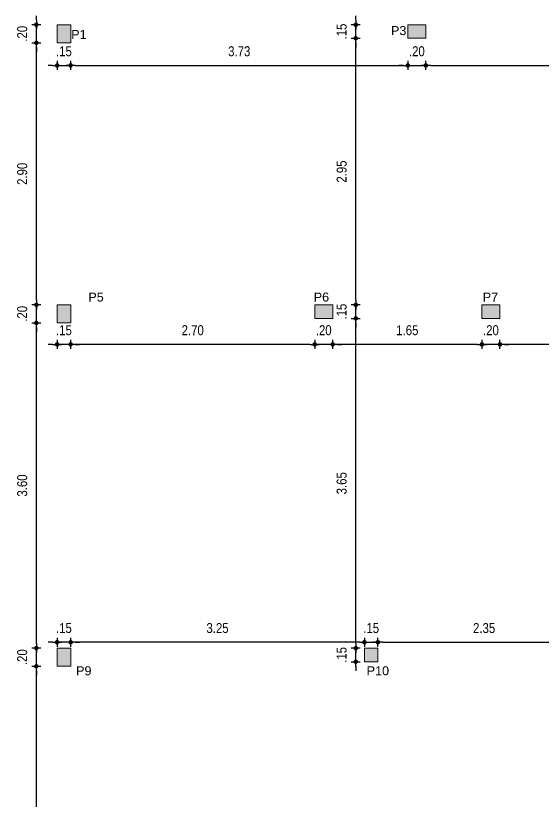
# Model space of a CAD drawing. Header units: millimetres. Extents: x 3212 to 6878, y 1640 to 3386.
# Drawn here: x 3328.33 to 3334.17, y 1710.31 to 1719 of the extents above; entities that cross this region are included whole.
import ezdxf

# ---------------------------------------------------------------- set-up
doc = ezdxf.new("R2010")
doc.units = ezdxf.units.MM
doc.header["$LTSCALE"] = 0.8
doc.layers.add('COTA', color=2, linetype='Continuous')
doc.layers.add('COTAS', color=53, linetype='Continuous', lineweight=9)
doc.layers.add('pilares', color=1, linetype='Continuous', lineweight=9)
doc.styles.add('CARIMBO_DADOS', font='arial.ttf', dxfattribs={"height": 0.1})
doc.styles.add('F2', font='ARIALN.TTF')
doc.dimstyles.new('ARQUITETURA', dxfattribs={"dimtxt": 0.11, "dimasz": 0.05, "dimexe": 0.1, "dimexo": 0, "dimgap": 0.1, "dimtad": 1, "dimzin": 5, "dimdsep": 46, "dimtxsty": 'F2', "dimblk": 'COTA', "dimcen": 0, "dimse1": 1, "dimse2": 1, "dimadec": 0, "dimazin": 0, "dimtfac": 2, "dimtix": 1, "dimtmove": 2, "dimatfit": 3, "dimldrblk": 'COTA', "dimfxl": 0, "dimtolj": 1, "dimtzin": 5, "dimarcsym": 0})

# ---------------------------------------------------------------- blocks, each defined once
blk = doc.blocks.new('COTA')
at = {"layer": 'COTA'}
for p, q in [((-1, 0), (1, 0)), ((0, 1), (0, -1))]:
    blk.add_line(p, q, dxfattribs=at)
at = {"layer": 'COTA', "const_width": 0.5}
blk.add_lwpolyline([(-0.25, 0, 1), (0.25, 0, 1)], format="xyb", close=True, dxfattribs=at)
blk = doc.blocks.new('*D705')
at = {"layer": 'COTAS', "color": 0, "lineweight": -2, "transparency": 16777216}
blk.add_line((3328.9923, 1718.4543), (3332.6226, 1718.4543), dxfattribs=at)
at = {"layer": 'Defpoints', "color": 0, "transparency": 16777216}
for p in [(3328.9423, 1718.6043), (3332.6726, 1718.6043), (3332.6726, 1718.4543)]:
    blk.add_point(p, dxfattribs=at)
at = {"layer": 'COTAS', "color": 0, "lineweight": -2, "transparency": 16777216, "xscale": 0.05, "yscale": 0.05, "zscale": 0.05, "rotation": 180}
blk.add_blockref('COTA', (3328.9423, 1718.4543), dxfattribs=at)
at = {"layer": 'COTAS', "color": 0, "lineweight": -2, "transparency": 16777216, "xscale": 0.05, "yscale": 0.05, "zscale": 0.05}
blk.add_blockref('COTA', (3332.6726, 1718.4543), dxfattribs=at)
at = {"layer": 'COTAS', "color": 0, "transparency": 16777216, "insert": (3330.8075, 1718.6104), "char_height": 0.11, "attachment_point": 5, "style": 'F2'}
blk.add_mtext('\\A1;3.73', dxfattribs=at)
blk = doc.blocks.new('*D706')
at = {"layer": 'COTAS', "color": 0, "lineweight": -2, "transparency": 16777216}
for p, q in [((3332.6226, 1718.4543), (3332.5726, 1718.4543)), ((3332.6726, 1718.4543), (3332.8726, 1718.4543)), ((3332.9226, 1718.4543), (3332.9726, 1718.4543))]:
    blk.add_line(p, q, dxfattribs=at)
at = {"layer": 'Defpoints', "color": 0, "transparency": 16777216}
for p in [(3332.6726, 1718.6043), (3332.8726, 1718.4543), (3332.8726, 1718.4543)]:
    blk.add_point(p, dxfattribs=at)
at = {"layer": 'COTAS', "color": 0, "lineweight": -2, "transparency": 16777216, "xscale": 0.05, "yscale": 0.05, "zscale": 0.05}
blk.add_blockref('COTA', (3332.6726, 1718.4543), dxfattribs=at)
at = {"layer": 'COTAS', "color": 0, "lineweight": -2, "transparency": 16777216, "xscale": 0.05, "yscale": 0.05, "zscale": 0.05, "rotation": 180}
blk.add_blockref('COTA', (3332.8726, 1718.4543), dxfattribs=at)
at = {"layer": 'COTAS', "color": 0, "transparency": 16777216, "insert": (3332.7726, 1718.6104), "char_height": 0.11, "attachment_point": 5, "style": 'F2'}
blk.add_mtext('\\A1;.20', dxfattribs=at)
blk = doc.blocks.new('*D707')
at = {"layer": 'COTAS', "color": 0, "lineweight": -2, "transparency": 16777216}
blk.add_line((3332.9226, 1718.4543), (3336.2923, 1718.4543), dxfattribs=at)
at = {"layer": 'Defpoints', "color": 0, "transparency": 16777216}
for p in [(3332.8726, 1718.4543), (3336.3423, 1718.4543), (3336.3423, 1718.4543)]:
    blk.add_point(p, dxfattribs=at)
at = {"layer": 'COTAS', "color": 0, "lineweight": -2, "transparency": 16777216, "xscale": 0.05, "yscale": 0.05, "zscale": 0.05, "rotation": 180}
blk.add_blockref('COTA', (3332.8726, 1718.4543), dxfattribs=at)
at = {"layer": 'COTAS', "color": 0, "lineweight": -2, "transparency": 16777216, "xscale": 0.05, "yscale": 0.05, "zscale": 0.05}
blk.add_blockref('COTA', (3336.3423, 1718.4543), dxfattribs=at)
at = {"layer": 'COTAS', "color": 0, "transparency": 16777216, "insert": (3334.6075, 1718.6104), "char_height": 0.11, "attachment_point": 5, "style": 'F2'}
blk.add_mtext('\\A1;3.47', dxfattribs=at)
blk = doc.blocks.new('*D770')
at = {"layer": 'COTAS', "color": 0, "lineweight": -2, "transparency": 16777216}
blk.add_line((3328.5625, 1708.4544), (3328.5625, 1711.7544), dxfattribs=at)
at = {"layer": 'Defpoints', "color": 0, "transparency": 16777216}
for p in [(3328.5625, 1711.8044), (3328.7923, 1711.8044), (3328.7923, 1708.4044)]:
    blk.add_point(p, dxfattribs=at)
at = {"layer": 'COTAS', "color": 0, "lineweight": -2, "transparency": 16777216, "xscale": 0.05, "yscale": 0.05, "zscale": 0.05}
for p, rotation in [((3328.5625, 1711.8044), 90), ((3328.5625, 1708.4044), 270)]:
    blk.add_blockref('COTA', p, dxfattribs=dict(at, rotation=rotation))
at = {"layer": 'COTAS', "color": 0, "transparency": 16777216, "insert": (3328.4063, 1710.1044), "char_height": 0.11, "attachment_point": 5, "rotation": 90, "style": 'F2'}
blk.add_mtext('\\A1;3.40', dxfattribs=at)
blk = doc.blocks.new('*D771')
at = {"layer": 'COTAS', "color": 0, "lineweight": -2, "transparency": 16777216}
for p, q in [((3328.5625, 1712.0544), (3328.5625, 1712.1044)), ((3328.5625, 1711.8044), (3328.5625, 1712.0044)), ((3328.5625, 1711.7544), (3328.5625, 1711.7044))]:
    blk.add_line(p, q, dxfattribs=at)
at = {"layer": 'Defpoints', "color": 0, "transparency": 16777216}
for p in [(3328.5625, 1712.0044), (3328.7923, 1712.0044), (3328.7923, 1711.8044)]:
    blk.add_point(p, dxfattribs=at)
at = {"layer": 'COTAS', "color": 0, "lineweight": -2, "transparency": 16777216, "xscale": 0.05, "yscale": 0.05, "zscale": 0.05}
for p, rotation in [((3328.5625, 1712.0044), 270), ((3328.5625, 1711.8044), 90)]:
    blk.add_blockref('COTA', p, dxfattribs=dict(at, rotation=rotation))
at = {"layer": 'COTAS', "color": 0, "transparency": 16777216, "insert": (3328.4063, 1711.9044), "char_height": 0.11, "attachment_point": 5, "rotation": 90, "style": 'F2'}
blk.add_mtext('\\A1;.20', dxfattribs=at)
blk = doc.blocks.new('*D772')
at = {"layer": 'COTAS', "color": 0, "lineweight": -2, "transparency": 16777216}
blk.add_line((3328.5625, 1712.0544), (3328.5625, 1715.5544), dxfattribs=at)
at = {"layer": 'Defpoints', "color": 0, "transparency": 16777216}
for p in [(3328.5625, 1715.6044), (3328.7923, 1715.6044), (3328.7923, 1712.0044)]:
    blk.add_point(p, dxfattribs=at)
at = {"layer": 'COTAS', "color": 0, "lineweight": -2, "transparency": 16777216, "xscale": 0.05, "yscale": 0.05, "zscale": 0.05}
for p, rotation in [((3328.5625, 1715.6044), 90), ((3328.5625, 1712.0044), 270)]:
    blk.add_blockref('COTA', p, dxfattribs=dict(at, rotation=rotation))
at = {"layer": 'COTAS', "color": 0, "transparency": 16777216, "insert": (3328.4063, 1713.8044), "char_height": 0.11, "attachment_point": 5, "rotation": 90, "style": 'F2'}
blk.add_mtext('\\A1;3.60', dxfattribs=at)
blk = doc.blocks.new('*D773')
at = {"layer": 'COTAS', "color": 0, "lineweight": -2, "transparency": 16777216}
for p, q in [((3328.5625, 1715.8544), (3328.5625, 1715.9044)), ((3328.5625, 1715.6044), (3328.5625, 1715.8044)), ((3328.5625, 1715.5544), (3328.5625, 1715.5044))]:
    blk.add_line(p, q, dxfattribs=at)
at = {"layer": 'Defpoints', "color": 0, "transparency": 16777216}
for p in [(3328.5625, 1715.8044), (3328.7923, 1715.8044), (3328.7923, 1715.6044)]:
    blk.add_point(p, dxfattribs=at)
at = {"layer": 'COTAS', "color": 0, "lineweight": -2, "transparency": 16777216, "xscale": 0.05, "yscale": 0.05, "zscale": 0.05}
for p, rotation in [((3328.5625, 1715.8044), 270), ((3328.5625, 1715.6044), 90)]:
    blk.add_blockref('COTA', p, dxfattribs=dict(at, rotation=rotation))
at = {"layer": 'COTAS', "color": 0, "transparency": 16777216, "insert": (3328.4063, 1715.7044), "char_height": 0.11, "attachment_point": 5, "rotation": 90, "style": 'F2'}
blk.add_mtext('\\A1;.20', dxfattribs=at)
blk = doc.blocks.new('*D774')
at = {"layer": 'COTAS', "color": 0, "lineweight": -2, "transparency": 16777216}
blk.add_line((3328.5625, 1715.8544), (3328.5625, 1718.6544), dxfattribs=at)
at = {"layer": 'Defpoints', "color": 0, "transparency": 16777216}
for p in [(3328.5625, 1718.7044), (3328.7923, 1718.7044), (3328.7923, 1715.8044)]:
    blk.add_point(p, dxfattribs=at)
at = {"layer": 'COTAS', "color": 0, "lineweight": -2, "transparency": 16777216, "xscale": 0.05, "yscale": 0.05, "zscale": 0.05}
for p, rotation in [((3328.5625, 1718.7044), 90), ((3328.5625, 1715.8044), 270)]:
    blk.add_blockref('COTA', p, dxfattribs=dict(at, rotation=rotation))
at = {"layer": 'COTAS', "color": 0, "transparency": 16777216, "insert": (3328.4063, 1717.2544), "char_height": 0.11, "attachment_point": 5, "rotation": 90, "style": 'F2'}
blk.add_mtext('\\A1;2.90', dxfattribs=at)
blk = doc.blocks.new('*D775')
at = {"layer": 'COTAS', "color": 0, "lineweight": -2, "transparency": 16777216}
for p, q in [((3328.5625, 1718.9544), (3328.5625, 1719.0044)), ((3328.5625, 1718.7044), (3328.5625, 1718.9044)), ((3328.5625, 1718.6544), (3328.5625, 1718.6044))]:
    blk.add_line(p, q, dxfattribs=at)
at = {"layer": 'Defpoints', "color": 0, "transparency": 16777216}
for p in [(3328.5625, 1718.9044), (3328.7923, 1718.9044), (3328.7923, 1718.7044)]:
    blk.add_point(p, dxfattribs=at)
at = {"layer": 'COTAS', "color": 0, "lineweight": -2, "transparency": 16777216, "xscale": 0.05, "yscale": 0.05, "zscale": 0.05}
for p, rotation in [((3328.5625, 1718.9044), 270), ((3328.5625, 1718.7044), 90)]:
    blk.add_blockref('COTA', p, dxfattribs=dict(at, rotation=rotation))
at = {"layer": 'COTAS', "color": 0, "transparency": 16777216, "insert": (3328.4063, 1718.8044), "char_height": 0.11, "attachment_point": 5, "rotation": 90, "style": 'F2'}
blk.add_mtext('\\A1;.20', dxfattribs=at)
blk = doc.blocks.new('*D715')
at = {"layer": 'COTAS', "color": 0, "lineweight": -2, "transparency": 16777216}
blk.add_line((3332.1423, 1712.0702), (3328.9923, 1712.0702), dxfattribs=at)
at = {"layer": 'Defpoints', "color": 0, "transparency": 16777216}
for p in [(3328.9423, 1712.0702), (3328.9423, 1712.0044), (3332.1923, 1712.0044)]:
    blk.add_point(p, dxfattribs=at)
at = {"layer": 'COTAS', "color": 0, "lineweight": -2, "transparency": 16777216, "xscale": 0.05, "yscale": 0.05, "zscale": 0.05, "rotation": 180}
blk.add_blockref('COTA', (3328.9423, 1712.0702), dxfattribs=at)
at = {"layer": 'COTAS', "color": 0, "lineweight": -2, "transparency": 16777216, "xscale": 0.05, "yscale": 0.05, "zscale": 0.05}
blk.add_blockref('COTA', (3332.1923, 1712.0702), dxfattribs=at)
at = {"layer": 'COTAS', "color": 0, "transparency": 16777216, "insert": (3330.5673, 1712.2264), "char_height": 0.11, "attachment_point": 5, "style": 'F2'}
blk.add_mtext('\\A1;3.25', dxfattribs=at)
blk = doc.blocks.new('*D716')
at = {"layer": 'COTAS', "color": 0, "lineweight": -2, "transparency": 16777216}
for p, q in [((3328.7423, 1712.0702), (3328.6923, 1712.0702)), ((3328.9423, 1712.0702), (3328.7923, 1712.0702)), ((3328.9923, 1712.0702), (3329.0423, 1712.0702))]:
    blk.add_line(p, q, dxfattribs=at)
at = {"layer": 'Defpoints', "color": 0, "transparency": 16777216}
for p in [(3328.7923, 1712.0702), (3328.7923, 1712.0044), (3328.9423, 1712.0044)]:
    blk.add_point(p, dxfattribs=at)
at = {"layer": 'COTAS', "color": 0, "lineweight": -2, "transparency": 16777216, "xscale": 0.05, "yscale": 0.05, "zscale": 0.05}
blk.add_blockref('COTA', (3328.7923, 1712.0702), dxfattribs=at)
at = {"layer": 'COTAS', "color": 0, "lineweight": -2, "transparency": 16777216, "xscale": 0.05, "yscale": 0.05, "zscale": 0.05, "rotation": 180}
blk.add_blockref('COTA', (3328.9423, 1712.0702), dxfattribs=at)
at = {"layer": 'COTAS', "color": 0, "transparency": 16777216, "insert": (3328.8673, 1712.2264), "char_height": 0.11, "attachment_point": 5, "style": 'F2'}
blk.add_mtext('\\A1;.15', dxfattribs=at)
blk = doc.blocks.new('*D780')
at = {"layer": 'COTAS', "color": 0, "lineweight": -2, "transparency": 16777216}
blk.add_line((3336.2923, 1715.3666), (3333.7423, 1715.3666), dxfattribs=at)
at = {"layer": 'Defpoints', "color": 0, "transparency": 16777216}
for p in [(3336.3423, 1715.8044), (3333.6923, 1715.6544), (3333.6923, 1715.3666)]:
    blk.add_point(p, dxfattribs=at)
at = {"layer": 'COTAS', "color": 0, "lineweight": -2, "transparency": 16777216, "xscale": 0.05, "yscale": 0.05, "zscale": 0.05, "rotation": 180}
blk.add_blockref('COTA', (3333.6923, 1715.3666), dxfattribs=at)
at = {"layer": 'COTAS', "color": 0, "lineweight": -2, "transparency": 16777216, "xscale": 0.05, "yscale": 0.05, "zscale": 0.05}
blk.add_blockref('COTA', (3336.3423, 1715.3666), dxfattribs=at)
at = {"layer": 'COTAS', "color": 0, "transparency": 16777216, "insert": (3335.0173, 1715.5227), "char_height": 0.11, "attachment_point": 5, "style": 'F2'}
blk.add_mtext('\\A1;2.65', dxfattribs=at)
blk = doc.blocks.new('*D781')
at = {"layer": 'COTAS', "color": 0, "lineweight": -2, "transparency": 16777216}
for p, q in [((3333.4423, 1715.3666), (3333.3923, 1715.3666)), ((3333.6923, 1715.3666), (3333.4923, 1715.3666)), ((3333.7423, 1715.3666), (3333.7923, 1715.3666))]:
    blk.add_line(p, q, dxfattribs=at)
at = {"layer": 'Defpoints', "color": 0, "transparency": 16777216}
for p in [(3333.4923, 1715.6544), (3333.6923, 1715.6544), (3333.4923, 1715.3666)]:
    blk.add_point(p, dxfattribs=at)
at = {"layer": 'COTAS', "color": 0, "lineweight": -2, "transparency": 16777216, "xscale": 0.05, "yscale": 0.05, "zscale": 0.05}
blk.add_blockref('COTA', (3333.4923, 1715.3666), dxfattribs=at)
at = {"layer": 'COTAS', "color": 0, "lineweight": -2, "transparency": 16777216, "xscale": 0.05, "yscale": 0.05, "zscale": 0.05, "rotation": 180}
blk.add_blockref('COTA', (3333.6923, 1715.3666), dxfattribs=at)
at = {"layer": 'COTAS', "color": 0, "transparency": 16777216, "insert": (3333.5923, 1715.5227), "char_height": 0.11, "attachment_point": 5, "style": 'F2'}
blk.add_mtext('\\A1;.20', dxfattribs=at)
blk = doc.blocks.new('*D782')
at = {"layer": 'COTAS', "color": 0, "lineweight": -2, "transparency": 16777216}
blk.add_line((3333.4423, 1715.3666), (3331.8923, 1715.3666), dxfattribs=at)
at = {"layer": 'Defpoints', "color": 0, "transparency": 16777216}
for p in [(3331.8423, 1715.6544), (3333.4923, 1715.6544), (3331.8423, 1715.3666)]:
    blk.add_point(p, dxfattribs=at)
at = {"layer": 'COTAS', "color": 0, "lineweight": -2, "transparency": 16777216, "xscale": 0.05, "yscale": 0.05, "zscale": 0.05, "rotation": 180}
blk.add_blockref('COTA', (3331.8423, 1715.3666), dxfattribs=at)
at = {"layer": 'COTAS', "color": 0, "lineweight": -2, "transparency": 16777216, "xscale": 0.05, "yscale": 0.05, "zscale": 0.05}
blk.add_blockref('COTA', (3333.4923, 1715.3666), dxfattribs=at)
at = {"layer": 'COTAS', "color": 0, "transparency": 16777216, "insert": (3332.6673, 1715.5227), "char_height": 0.11, "attachment_point": 5, "style": 'F2'}
blk.add_mtext('\\A1;1.65', dxfattribs=at)
blk = doc.blocks.new('*D783')
at = {"layer": 'COTAS', "color": 0, "lineweight": -2, "transparency": 16777216}
for p, q in [((3331.5923, 1715.3666), (3331.5423, 1715.3666)), ((3331.8423, 1715.3666), (3331.6423, 1715.3666)), ((3331.8923, 1715.3666), (3331.9423, 1715.3666))]:
    blk.add_line(p, q, dxfattribs=at)
at = {"layer": 'Defpoints', "color": 0, "transparency": 16777216}
for p in [(3331.6423, 1715.6544), (3331.8423, 1715.6544), (3331.6423, 1715.3666)]:
    blk.add_point(p, dxfattribs=at)
at = {"layer": 'COTAS', "color": 0, "lineweight": -2, "transparency": 16777216, "xscale": 0.05, "yscale": 0.05, "zscale": 0.05}
blk.add_blockref('COTA', (3331.6423, 1715.3666), dxfattribs=at)
at = {"layer": 'COTAS', "color": 0, "lineweight": -2, "transparency": 16777216, "xscale": 0.05, "yscale": 0.05, "zscale": 0.05, "rotation": 180}
blk.add_blockref('COTA', (3331.8423, 1715.3666), dxfattribs=at)
at = {"layer": 'COTAS', "color": 0, "transparency": 16777216, "insert": (3331.7423, 1715.5227), "char_height": 0.11, "attachment_point": 5, "style": 'F2'}
blk.add_mtext('\\A1;.20', dxfattribs=at)
blk = doc.blocks.new('*D784')
at = {"layer": 'COTAS', "color": 0, "lineweight": -2, "transparency": 16777216}
blk.add_line((3331.5923, 1715.3666), (3328.9923, 1715.3666), dxfattribs=at)
at = {"layer": 'Defpoints', "color": 0, "transparency": 16777216}
for p in [(3331.6423, 1715.6544), (3328.9423, 1715.6044), (3328.9423, 1715.3666)]:
    blk.add_point(p, dxfattribs=at)
at = {"layer": 'COTAS', "color": 0, "lineweight": -2, "transparency": 16777216, "xscale": 0.05, "yscale": 0.05, "zscale": 0.05, "rotation": 180}
blk.add_blockref('COTA', (3328.9423, 1715.3666), dxfattribs=at)
at = {"layer": 'COTAS', "color": 0, "lineweight": -2, "transparency": 16777216, "xscale": 0.05, "yscale": 0.05, "zscale": 0.05}
blk.add_blockref('COTA', (3331.6423, 1715.3666), dxfattribs=at)
at = {"layer": 'COTAS', "color": 0, "transparency": 16777216, "insert": (3330.2923, 1715.5227), "char_height": 0.11, "attachment_point": 5, "style": 'F2'}
blk.add_mtext('\\A1;2.70', dxfattribs=at)
blk = doc.blocks.new('*D785')
at = {"layer": 'COTAS', "color": 0, "lineweight": -2, "transparency": 16777216}
for p, q in [((3328.7423, 1715.3666), (3328.6923, 1715.3666)), ((3328.9423, 1715.3666), (3328.7923, 1715.3666)), ((3328.9923, 1715.3666), (3329.0423, 1715.3666))]:
    blk.add_line(p, q, dxfattribs=at)
at = {"layer": 'Defpoints', "color": 0, "transparency": 16777216}
for p in [(3328.7923, 1715.6044), (3328.9423, 1715.6044), (3328.7923, 1715.3666)]:
    blk.add_point(p, dxfattribs=at)
at = {"layer": 'COTAS', "color": 0, "lineweight": -2, "transparency": 16777216, "xscale": 0.05, "yscale": 0.05, "zscale": 0.05}
blk.add_blockref('COTA', (3328.7923, 1715.3666), dxfattribs=at)
at = {"layer": 'COTAS', "color": 0, "lineweight": -2, "transparency": 16777216, "xscale": 0.05, "yscale": 0.05, "zscale": 0.05, "rotation": 180}
blk.add_blockref('COTA', (3328.9423, 1715.3666), dxfattribs=at)
at = {"layer": 'COTAS', "color": 0, "transparency": 16777216, "insert": (3328.8673, 1715.5227), "char_height": 0.11, "attachment_point": 5, "style": 'F2'}
blk.add_mtext('\\A1;.15', dxfattribs=at)
blk = doc.blocks.new('*D717')
at = {"layer": 'COTAS', "color": 0, "lineweight": -2, "transparency": 16777216}
for p, q in [((3328.7423, 1718.4543), (3328.6923, 1718.4543)), ((3328.7923, 1718.4543), (3328.9423, 1718.4543)), ((3328.9923, 1718.4543), (3329.0423, 1718.4543))]:
    blk.add_line(p, q, dxfattribs=at)
at = {"layer": 'Defpoints', "color": 0, "transparency": 16777216}
for p in [(3328.7923, 1718.6436), (3328.9423, 1718.6436), (3328.9423, 1718.4543)]:
    blk.add_point(p, dxfattribs=at)
at = {"layer": 'COTAS', "color": 0, "lineweight": -2, "transparency": 16777216, "xscale": 0.05, "yscale": 0.05, "zscale": 0.05}
blk.add_blockref('COTA', (3328.7923, 1718.4543), dxfattribs=at)
at = {"layer": 'COTAS', "color": 0, "lineweight": -2, "transparency": 16777216, "xscale": 0.05, "yscale": 0.05, "zscale": 0.05, "rotation": 180}
blk.add_blockref('COTA', (3328.9423, 1718.4543), dxfattribs=at)
at = {"layer": 'COTAS', "color": 0, "transparency": 16777216, "insert": (3328.8673, 1718.6104), "char_height": 0.11, "attachment_point": 5, "style": 'F2'}
blk.add_mtext('\\A1;.15', dxfattribs=at)
blk = doc.blocks.new('pilar')
at = {"layer": 'pilares'}
for p, q in [((0.0975, 0.0556), (-0.0525, 0.0556)), ((-0.0525, 0.0556), (-0.0525, -0.0944)), ((0.0975, -0.0944), (0.0975, 0.0556)), ((-0.0525, -0.0944), (0.0975, -0.0944))]:
    blk.add_line(p, q, dxfattribs=at)
blk = doc.blocks.new('*D802')
at = {"layer": 'COTAS', "color": 0, "lineweight": -2, "transparency": 16777216}
for p, q in [((3332.1423, 1712.0701), (3332.0923, 1712.0701)), ((3332.1923, 1712.0701), (3332.3423, 1712.0701)), ((3332.3923, 1712.0701), (3332.4423, 1712.0701))]:
    blk.add_line(p, q, dxfattribs=at)
at = {"layer": 'Defpoints', "color": 0, "transparency": 16777216}
for p in [(3332.3423, 1712.0701), (3332.1923, 1712.0044), (3332.3423, 1712.0044)]:
    blk.add_point(p, dxfattribs=at)
at = {"layer": 'COTAS', "color": 0, "lineweight": -2, "transparency": 16777216, "xscale": 0.05, "yscale": 0.05, "zscale": 0.05}
blk.add_blockref('COTA', (3332.1923, 1712.0701), dxfattribs=at)
at = {"layer": 'COTAS', "color": 0, "lineweight": -2, "transparency": 16777216, "xscale": 0.05, "yscale": 0.05, "zscale": 0.05, "rotation": 180}
blk.add_blockref('COTA', (3332.3423, 1712.0701), dxfattribs=at)
at = {"layer": 'COTAS', "color": 0, "transparency": 16777216, "insert": (3332.2673, 1712.2262), "char_height": 0.11, "attachment_point": 5, "style": 'F2'}
blk.add_mtext('\\A1;.15', dxfattribs=at)
blk = doc.blocks.new('*D803')
at = {"layer": 'COTAS', "color": 0, "lineweight": -2, "transparency": 16777216}
blk.add_line((3332.3923, 1712.0701), (3334.6423, 1712.0701), dxfattribs=at)
at = {"layer": 'Defpoints', "color": 0, "transparency": 16777216}
for p in [(3334.6923, 1712.0702), (3334.6923, 1712.0701), (3332.3423, 1712.0044)]:
    blk.add_point(p, dxfattribs=at)
at = {"layer": 'COTAS', "color": 0, "lineweight": -2, "transparency": 16777216, "xscale": 0.05, "yscale": 0.05, "zscale": 0.05, "rotation": 180}
blk.add_blockref('COTA', (3332.3423, 1712.0701), dxfattribs=at)
at = {"layer": 'COTAS', "color": 0, "lineweight": -2, "transparency": 16777216, "xscale": 0.05, "yscale": 0.05, "zscale": 0.05}
blk.add_blockref('COTA', (3334.6923, 1712.0701), dxfattribs=at)
at = {"layer": 'COTAS', "color": 0, "transparency": 16777216, "insert": (3333.5173, 1712.2262), "char_height": 0.11, "attachment_point": 5, "style": 'F2'}
blk.add_mtext('\\A1;2.35', dxfattribs=at)
blk = doc.blocks.new('*D804')
at = {"layer": 'COTAS', "color": 0, "lineweight": -2, "transparency": 16777216}
for p, q in [((3332.097, 1712.0544), (3332.097, 1712.1044)), ((3332.097, 1711.8544), (3332.097, 1712.0044)), ((3332.097, 1711.8044), (3332.097, 1711.7544))]:
    blk.add_line(p, q, dxfattribs=at)
at = {"layer": 'Defpoints', "color": 0, "transparency": 16777216}
for p in [(3332.097, 1712.0044), (3332.1923, 1712.0044), (3332.1923, 1711.8544)]:
    blk.add_point(p, dxfattribs=at)
at = {"layer": 'COTAS', "color": 0, "lineweight": -2, "transparency": 16777216, "xscale": 0.05, "yscale": 0.05, "zscale": 0.05}
for p, rotation in [((3332.097, 1712.0044), 270), ((3332.097, 1711.8544), 90)]:
    blk.add_blockref('COTA', p, dxfattribs=dict(at, rotation=rotation))
at = {"layer": 'COTAS', "color": 0, "transparency": 16777216, "insert": (3331.9408, 1711.9294), "char_height": 0.11, "attachment_point": 5, "rotation": 90, "style": 'F2'}
blk.add_mtext('\\A1;.15', dxfattribs=at)
blk = doc.blocks.new('*D723')
at = {"layer": 'COTAS', "color": 0, "lineweight": -2, "transparency": 16777216}
blk.add_line((3332.097, 1712.0544), (3332.097, 1715.6044), dxfattribs=at)
at = {"layer": 'Defpoints', "color": 0, "transparency": 16777216}
for p in [(3332.097, 1715.6544), (3332.097, 1715.6544), (3332.1923, 1712.0044)]:
    blk.add_point(p, dxfattribs=at)
at = {"layer": 'COTAS', "color": 0, "lineweight": -2, "transparency": 16777216, "xscale": 0.05, "yscale": 0.05, "zscale": 0.05}
for p, rotation in [((3332.097, 1715.6544), 90), ((3332.097, 1712.0044), 270)]:
    blk.add_blockref('COTA', p, dxfattribs=dict(at, rotation=rotation))
at = {"layer": 'COTAS', "color": 0, "transparency": 16777216, "insert": (3331.9408, 1713.8294), "char_height": 0.11, "attachment_point": 5, "rotation": 90, "style": 'F2'}
blk.add_mtext('\\A1;3.65', dxfattribs=at)
blk = doc.blocks.new('*D805')
at = {"layer": 'COTAS', "color": 0, "lineweight": -2, "transparency": 16777216}
for p, q in [((3332.097, 1715.8544), (3332.097, 1715.9044)), ((3332.097, 1715.6544), (3332.097, 1715.8044)), ((3332.097, 1715.6044), (3332.097, 1715.5544))]:
    blk.add_line(p, q, dxfattribs=at)
at = {"layer": 'Defpoints', "color": 0, "transparency": 16777216}
for p in [(3331.8423, 1715.8044), (3332.097, 1715.8044), (3332.097, 1715.6544)]:
    blk.add_point(p, dxfattribs=at)
at = {"layer": 'COTAS', "color": 0, "lineweight": -2, "transparency": 16777216, "xscale": 0.05, "yscale": 0.05, "zscale": 0.05}
for p, rotation in [((3332.097, 1715.8044), 270), ((3332.097, 1715.6544), 90)]:
    blk.add_blockref('COTA', p, dxfattribs=dict(at, rotation=rotation))
at = {"layer": 'COTAS', "color": 0, "transparency": 16777216, "insert": (3331.9408, 1715.7294), "char_height": 0.11, "attachment_point": 5, "rotation": 90, "style": 'F2'}
blk.add_mtext('\\A1;.15', dxfattribs=at)
blk = doc.blocks.new('*D806')
at = {"layer": 'COTAS', "color": 0, "lineweight": -2, "transparency": 16777216}
blk.add_line((3332.097, 1715.8544), (3332.097, 1718.7044), dxfattribs=at)
at = {"layer": 'Defpoints', "color": 0, "transparency": 16777216}
for p in [(3332.097, 1718.7544), (3332.1112, 1718.7544), (3331.8423, 1715.8044)]:
    blk.add_point(p, dxfattribs=at)
at = {"layer": 'COTAS', "color": 0, "lineweight": -2, "transparency": 16777216, "xscale": 0.05, "yscale": 0.05, "zscale": 0.05}
for p, rotation in [((3332.097, 1718.7544), 90), ((3332.097, 1715.8044), 270)]:
    blk.add_blockref('COTA', p, dxfattribs=dict(at, rotation=rotation))
at = {"layer": 'COTAS', "color": 0, "transparency": 16777216, "insert": (3331.9408, 1717.2794), "char_height": 0.11, "attachment_point": 5, "rotation": 90, "style": 'F2'}
blk.add_mtext('\\A1;2.95', dxfattribs=at)
blk = doc.blocks.new('*D724')
at = {"layer": 'COTAS', "color": 0, "lineweight": -2, "transparency": 16777216}
for p, q in [((3332.097, 1718.9544), (3332.097, 1719.0044)), ((3332.097, 1718.7544), (3332.097, 1718.9044)), ((3332.097, 1718.7044), (3332.097, 1718.6544))]:
    blk.add_line(p, q, dxfattribs=at)
at = {"layer": 'Defpoints', "color": 0, "transparency": 16777216}
for p in [(3332.097, 1718.9044), (3332.097, 1718.9044), (3332.1112, 1718.7544)]:
    blk.add_point(p, dxfattribs=at)
at = {"layer": 'COTAS', "color": 0, "lineweight": -2, "transparency": 16777216, "xscale": 0.05, "yscale": 0.05, "zscale": 0.05}
for p, rotation in [((3332.097, 1718.9044), 270), ((3332.097, 1718.7544), 90)]:
    blk.add_blockref('COTA', p, dxfattribs=dict(at, rotation=rotation))
at = {"layer": 'COTAS', "color": 0, "transparency": 16777216, "insert": (3331.9408, 1718.8294), "char_height": 0.11, "attachment_point": 5, "rotation": 90, "style": 'F2'}
blk.add_mtext('\\A1;.15', dxfattribs=at)

msp = doc.modelspace()

# ---------------------------------------------------------------- hatches: boundary and pattern name
h = msp.add_hatch(color=256)
h.paths.add_polyline_path([(3328.9423, 1708.4044), (3328.7923, 1708.4044), (3328.7923, 1708.2044), (3328.9423, 1708.2044)])
h.paths.add_polyline_path([(3328.9423, 1712.0044), (3328.7923, 1712.0044), (3328.7923, 1711.8044), (3328.9423, 1711.8044)])
h.paths.add_polyline_path([(3328.9423, 1715.8044), (3328.7923, 1715.8044), (3328.7923, 1715.6044), (3328.9423, 1715.6044)])
h.paths.add_polyline_path([(3331.8423, 1715.8044), (3331.6423, 1715.8044), (3331.6423, 1715.6544), (3331.8423, 1715.6544)])
h.paths.add_polyline_path([(3333.6923, 1715.8044), (3333.4923, 1715.8044), (3333.4923, 1715.6544), (3333.6923, 1715.6544)])
h.paths.add_polyline_path([(3334.8423, 1712.0044), (3334.6923, 1712.0044), (3334.6923, 1711.8044), (3334.8423, 1711.8044)])
h.paths.add_polyline_path([(3336.4923, 1712.0044), (3336.3423, 1712.0044), (3336.3423, 1711.8044), (3336.4923, 1711.8044)])
h.paths.add_polyline_path([(3332.7913, 1703.2044), (3332.5913, 1703.2044), (3332.5913, 1703.0544), (3332.7913, 1703.0544)])
h.paths.add_polyline_path([(3332.8413, 1703.7038), (3332.6413, 1703.7038), (3332.6413, 1703.5538), (3332.8413, 1703.5538)])
h.paths.add_polyline_path([(3333.8723, 1703.7039), (3333.6723, 1703.7039), (3333.6723, 1703.5539), (3333.8723, 1703.5539)])
h.paths.add_polyline_path([(3329.9923, 1703.2044), (3329.7923, 1703.2044), (3329.7923, 1703.0544), (3329.9923, 1703.0544)])
h.paths.add_polyline_path([(3328.9423, 1704.2544), (3328.7923, 1704.2544), (3328.7923, 1704.0544), (3328.9423, 1704.0544)])
h.paths.add_polyline_path([(3334.8423, 1708.4044), (3334.6923, 1708.4044), (3334.6923, 1708.2044), (3334.8423, 1708.2044)])
h.paths.add_polyline_path([(3333.8723, 1708.3544), (3333.6723, 1708.3544), (3333.6723, 1708.2044), (3333.8723, 1708.2044)])
h.paths.add_polyline_path([(3336.4923, 1708.3544), (3336.3423, 1708.3544), (3336.3423, 1708.1544), (3336.4923, 1708.1544)])
h.paths.add_polyline_path([(3336.4923, 1718.9044), (3336.3423, 1718.9044), (3336.3423, 1718.7044), (3336.4923, 1718.7044)])
h.paths.add_polyline_path([(3332.8726, 1718.9044), (3332.6726, 1718.9044), (3332.6726, 1718.7544), (3332.8726, 1718.7544)])
h.paths.add_polyline_path([(3328.9423, 1718.9044), (3328.7923, 1718.9044), (3328.7923, 1718.7044), (3328.9423, 1718.7044)])
msp.add_hatch(color=256).paths.add_polyline_path([(3332.3423, 1712.0044), (3332.1923, 1712.0044), (3332.1923, 1711.8544), (3332.3423, 1711.8544)])

# ---------------------------------------------------------------- linework, layer by layer
at = {"layer": 'pilares'}
for points in [[(3328.7923, 1718.7044), (3328.9423, 1718.7044), (3328.9423, 1718.9044), (3328.7923, 1718.9044)], [(3332.8726, 1718.7544), (3332.8726, 1718.9044), (3332.6726, 1718.9044), (3332.6726, 1718.7544)], [(3328.7923, 1715.6044), (3328.9423, 1715.6044), (3328.9423, 1715.8044), (3328.7923, 1715.8044)], [(3331.8423, 1715.6544), (3331.8423, 1715.8044), (3331.6423, 1715.8044), (3331.6423, 1715.6544)], [(3333.6923, 1715.6544), (3333.6923, 1715.8044), (3333.4923, 1715.8044), (3333.4923, 1715.6544)], [(3328.7923, 1711.8044), (3328.9423, 1711.8044), (3328.9423, 1712.0044), (3328.7923, 1712.0044)]]:
    msp.add_lwpolyline(points, close=True, dxfattribs=at)

# ---------------------------------------------------------------- block references
at = {"layer": 'COTAS'}
msp.add_blockref('pilar', (3332.2449, 1711.9489), dxfattribs=at)

# ---------------------------------------------------------------- texts
at = {"color": 230, "char_height": 0.1, "attachment_point": 5, "style": 'CARIMBO_DADOS'}
for s, insert in [('P1', (3329.0329, 1718.7977)), ('P3', (3332.572, 1718.8393)), ('P5', (3329.2227, 1715.8894)), ('P6', (3331.717, 1715.8894)), ('P7', (3333.587, 1715.8894)), ('P9', (3329.0869, 1711.7531)), ('P10', (3332.3412, 1711.7531))]:
    msp.add_mtext(s, dxfattribs=dict(at, insert=insert))

# ---------------------------------------------------------------- dimensions: what is measured, and where the dimension line sits
at = {"layer": 'COTAS'}
for base, p1, p2, picture, middle in [((3328.5625, 1718.9044), (3328.7923, 1718.7044), (3328.7923, 1718.9044), '*D775', (3328.4063, 1718.8044)), ((3332.097, 1718.9044), (3332.1112, 1718.7544), (3332.097, 1718.9044), '*D724', (3331.9408, 1718.8294)), ((3328.5625, 1718.7044), (3328.7923, 1715.8044), (3328.7923, 1718.7044), '*D774', (3328.4063, 1717.2544)), ((3332.097, 1718.7544), (3331.8423, 1715.8044), (3332.1112, 1718.7544), '*D806', (3331.9408, 1717.2794)), ((3328.5625, 1715.8044), (3328.7923, 1715.6044), (3328.7923, 1715.8044), '*D773', (3328.4063, 1715.7044)), ((3332.097, 1715.8044), (3332.097, 1715.6544), (3331.8423, 1715.8044), '*D805', (3331.9408, 1715.7294)), ((3328.5625, 1715.6044), (3328.7923, 1712.0044), (3328.7923, 1715.6044), '*D772', (3328.4063, 1713.8044)), ((3332.097, 1715.6544), (3332.1923, 1712.0044), (3332.097, 1715.6544), '*D723', (3331.9408, 1713.8294)), ((3328.5625, 1712.0044), (3328.7923, 1711.8044), (3328.7923, 1712.0044), '*D771', (3328.4063, 1711.9044)), ((3332.097, 1712.0044), (3332.1923, 1711.8544), (3332.1923, 1712.0044), '*D804', (3331.9408, 1711.9294)), ((3328.5625, 1711.8044), (3328.7923, 1708.4044), (3328.7923, 1711.8044), '*D770', (3328.4063, 1710.1044))]:
    dim = msp.add_linear_dim(base=base, p1=p1, p2=p2, angle=90, dimstyle='ARQUITETURA', dxfattribs=at)
    dim.commit()
    dim.dimension.update_dxf_attribs({"geometry": picture, "text_midpoint": middle})
for base, p1, p2, picture, middle in [((3328.9423, 1718.4543), (3328.7923, 1718.6436), (3328.9423, 1718.6436), '*D717', (3328.8673, 1718.6104)), ((3332.6726, 1718.4543), (3328.9423, 1718.6043), (3332.6726, 1718.6043), '*D705', (3330.8075, 1718.6104)), ((3332.8726, 1718.4543), (3332.6726, 1718.6043), (3332.8726, 1718.4543), '*D706', (3332.7726, 1718.6104)), ((3336.3423, 1718.4543), (3332.8726, 1718.4543), (3336.3423, 1718.4543), '*D707', (3334.6075, 1718.6104)), ((3333.6923, 1715.3666), (3336.3423, 1715.8044), (3333.6923, 1715.6544), '*D780', (3335.0173, 1715.5227)), ((3328.9423, 1715.3666), (3331.6423, 1715.6544), (3328.9423, 1715.6044), '*D784', (3330.2923, 1715.5227)), ((3331.6423, 1715.3666), (3331.8423, 1715.6544), (3331.6423, 1715.6544), '*D783', (3331.7423, 1715.5227)), ((3331.8423, 1715.3666), (3333.4923, 1715.6544), (3331.8423, 1715.6544), '*D782', (3332.6673, 1715.5227)), ((3333.4923, 1715.3666), (3333.6923, 1715.6544), (3333.4923, 1715.6544), '*D781', (3333.5923, 1715.5227)), ((3328.7923, 1715.3666), (3328.9423, 1715.6044), (3328.7923, 1715.6044), '*D785', (3328.8673, 1715.5227)), ((3328.7923, 1712.0702), (3328.9423, 1712.0044), (3328.7923, 1712.0044), '*D716', (3328.8673, 1712.2264)), ((3328.9423, 1712.0702), (3332.1923, 1712.0044), (3328.9423, 1712.0044), '*D715', (3330.5673, 1712.2264)), ((3332.3423, 1712.0701), (3332.1923, 1712.0044), (3332.3423, 1712.0044), '*D802', (3332.2673, 1712.2262)), ((3334.6923, 1712.0701), (3332.3423, 1712.0044), (3334.6923, 1712.0702), '*D803', (3333.5173, 1712.2262))]:
    dim = msp.add_linear_dim(base=base, p1=p1, p2=p2, dimstyle='ARQUITETURA', dxfattribs=at)
    dim.commit()
    dim.dimension.update_dxf_attribs({"geometry": picture, "text_midpoint": middle})

doc.saveas('drawing.dxf')
